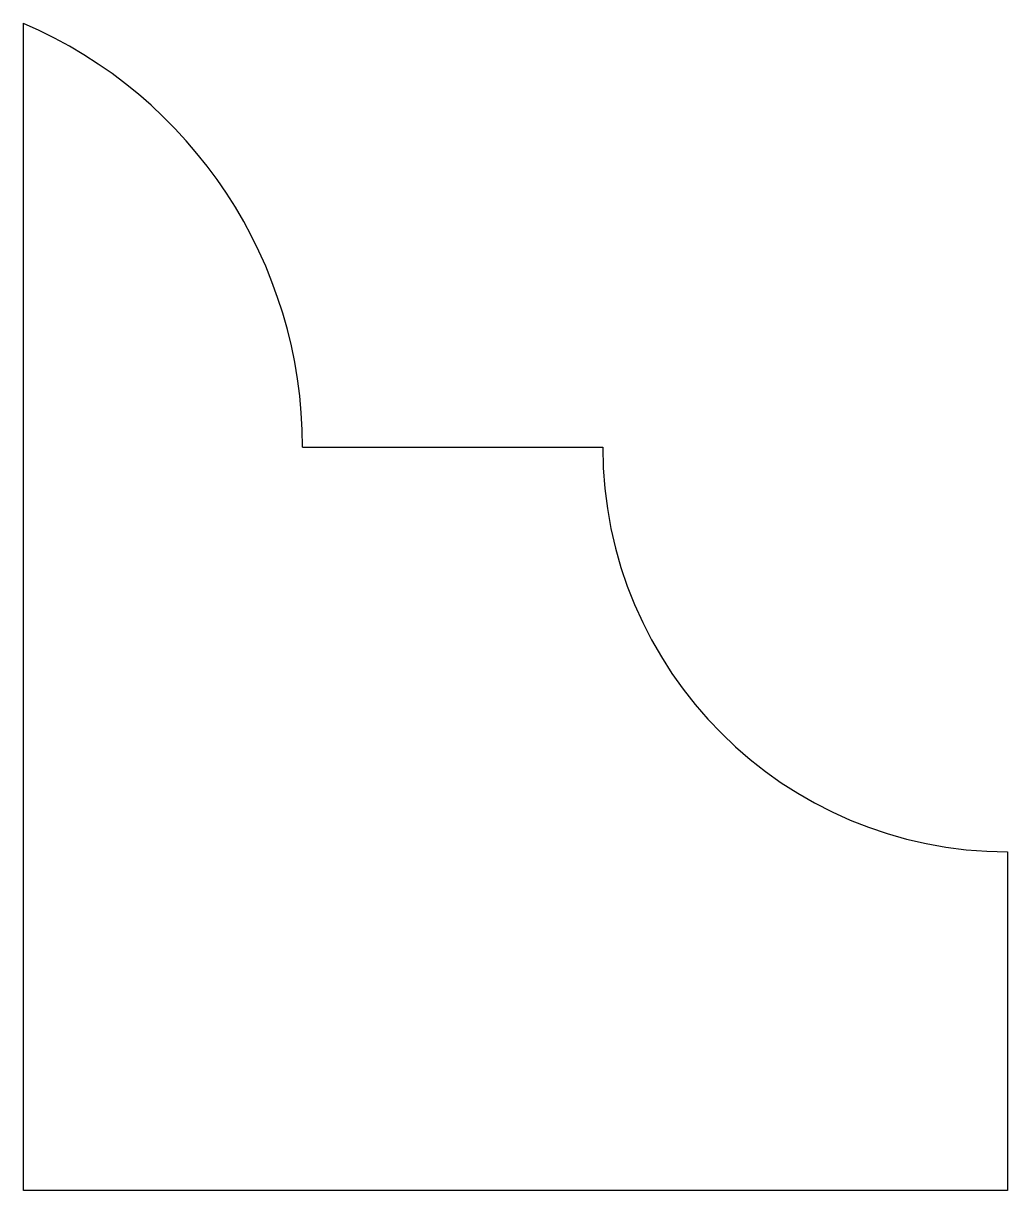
# Model space of a CAD drawing. Extents: x 0 to 23.4, y 0 to 27.8.
import ezdxf

# ---------------------------------------------------------------- set-up
doc = ezdxf.new("R2010")
doc.units = 0
doc.layers.add('MODELSKETCH_VISIBLE', color=7, linetype='CONTINUOUS')

msp = doc.modelspace()

# ---------------------------------------------------------------- linework, layer by layer
at = {"layer": 'MODELSKETCH_VISIBLE'}
for p, q in [((0, 0), (0, 27.753)), ((6.638, 17.68), (13.772, 17.68)), ((23.398, 8.054), (23.398, 0)), ((23.398, 0), (0, 0))]:
    msp.add_line(p, q, dxfattribs=at)
for centre, radius, start, end in [((-4.323, 17.68), 10.961, 0, 66.7724), ((23.398, 17.68), 9.625, 180, 270)]:
    msp.add_arc(centre, radius, start, end, dxfattribs=at)

doc.saveas('drawing.dxf')
